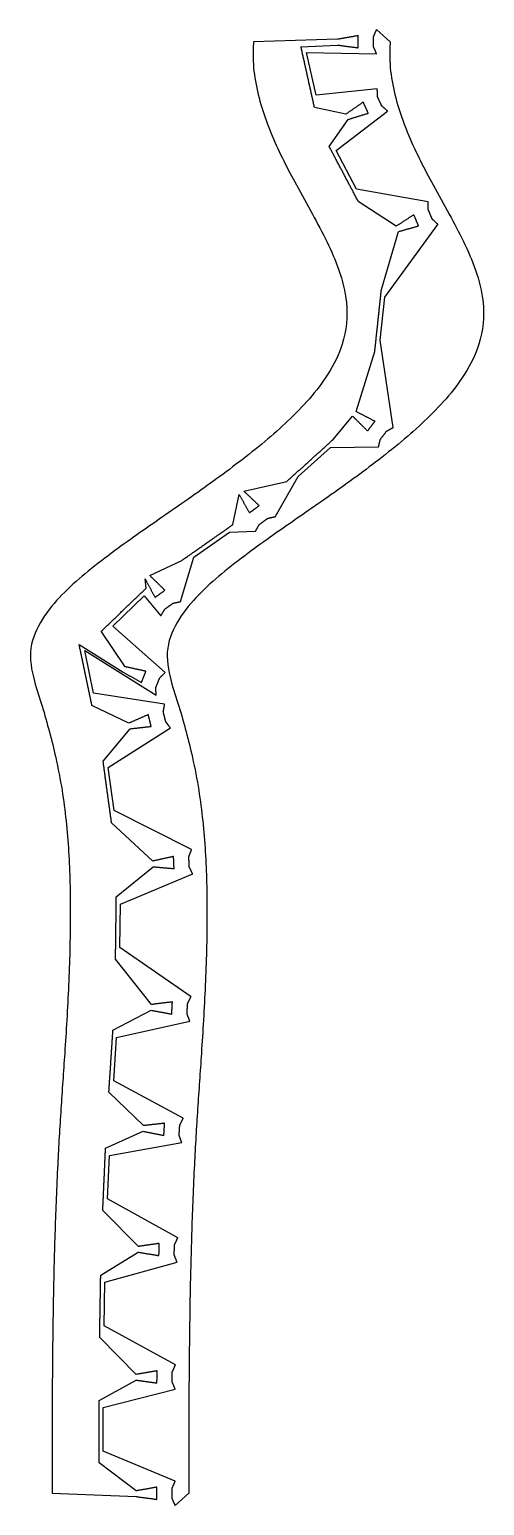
# Model space of a CAD drawing. Header units: millimetres. Extents: x 205 to 355, y 434 to 920.
import ezdxf

# ---------------------------------------------------------------- set-up
doc = ezdxf.new("R2010")
doc.units = ezdxf.units.MM
doc.header["$MEASUREMENT"] = 0
doc.layers.add('16_copper bottom', color=18, linetype='Continuous', true_color=0x000000)

msp = doc.modelspace()

# ---------------------------------------------------------------- linework, layer by layer
at = {"layer": '16_copper bottom'}
for p, q in [((319.16, 919.95), (323.66, 915.93)), ((306.26, 916.73), (278.66, 915.93)), ((294.24, 914.3), (306.26, 914.83)), ((296.09, 912.33), (319.16, 911.91)), ((319.37, 900.4), (299.2, 898.35)), ((309.01, 892.07), (298.7, 894.27)), ((303.52, 881.48), (309.8, 890.35)), ((305.82, 880.07), (322.75, 893.11)), ((336.16, 863.19), (312.52, 867.41)), ((325.55, 855.16), (313.11, 863.34)), ((321.84, 831.87), (339.32, 855.8)), ((320.72, 834.33), (326.3, 853.42)), ((324.63, 788.93), (320.32, 817.63)), ((312.39, 794.15), (318.54, 813.92)), ((304.79, 784.92), (311.25, 792.63)), ((303.99, 782.34), (319.78, 782.51)), ((285.71, 759.55), (293.37, 772.73)), ((275.42, 767.97), (289.57, 771.15)), ((271.8, 756.93), (273.9, 766.84)), ((270.69, 754.47), (279.26, 754.74)), ((244.47, 740.18), (255.01, 745.14)), ((254.62, 731.59), (258.97, 746.23)), ((243.3, 736.06), (242.93, 739.07)), ((242.58, 733.46), (248.1, 726.89)), ((236.4, 710.13), (228.52, 721.83)), ((249.57, 708.25), (232.26, 723.52)), ((221.23, 717.43), (235.69, 708.37)), ((223.06, 715.44), (246.55, 700.8)), ((249.36, 697.79), (225.99, 701.42)), ((237.6, 691.56), (225.44, 697.35)), ((229.1, 679.08), (238.06, 689.72)), ((230.78, 676.97), (251.29, 689.98)), ((258.26, 649.94), (232.72, 662.78)), ((245.5, 646.17), (231.88, 658.75)), ((233.46, 634.34), (245.58, 644.28)), ((234.81, 632), (258.6, 641.9)), ((258.05, 601.48), (234.63, 617.67)), ((245, 598.93), (233.2, 613.82)), ((232.35, 590.49), (244.9, 597.04)), ((233.57, 588.09), (257.64, 593.45)), ((255.51, 561.47), (232.64, 573.79)), ((242.43, 559.06), (231.01, 570.02)), ((229.91, 551.62), (242.31, 557.17)), ((231.19, 549.24), (255.01, 553.44)), ((253.7, 522.11), (230.55, 534.93)), ((240.71, 519.26), (229, 531.13)), ((228.32, 509.85), (240.65, 517.37)), ((229.66, 507.51), (253.47, 514.07)), ((252.93, 480.28), (229.42, 493.18)), ((240, 477.15), (227.98, 489.34)), ((227.78, 468.56), (239.99, 475.26)), ((229.15, 466.24), (252.87, 472.24)), ((239.95, 438.8), (227.76, 448.04)), ((252.86, 442.02), (229.14, 451.91)), ((212.36, 438), (239.95, 436.91)), ((257.36, 438), (252.86, 433.98))]:
    msp.add_line(p, q, dxfattribs=at)
for points in [[(299.2, 898.35), (296.09, 912.33)], [(312.52, 867.41), (305.82, 880.07)], [(320.32, 817.63), (321.84, 831.87)], [(293.37, 772.73), (303.99, 782.34)], [(258.97, 746.23), (270.69, 754.47)], [(232.26, 723.52), (242.58, 733.46)], [(225.99, 701.42), (223.06, 715.44)], [(232.72, 662.78), (230.78, 676.97)], [(234.63, 617.67), (234.81, 632)], [(232.64, 573.79), (233.57, 588.09)], [(230.55, 534.93), (231.19, 549.24)], [(229.42, 493.18), (229.66, 507.51)], [(229.14, 451.91), (229.15, 466.24)]]:
    msp.add_lwpolyline(points, dxfattribs=at)
for points in [[(318.14, 917.62), (318.65, 918.78), (319.16, 919.95)], [(298.7, 894.27), (296.47, 904.29), (294.24, 914.3)], [(313.12, 917.93), (309.69, 917.33), (306.26, 916.73)], [(306.26, 914.83), (309.69, 914.38), (313.12, 913.93)], [(313.12, 913.93), (313.12, 915.93), (313.12, 917.93)], [(318.14, 914.24), (318.14, 915.93), (318.14, 917.62)], [(319.16, 911.91), (318.65, 913.07), (318.14, 914.24)], [(319.42, 897.86), (319.4, 899.13), (319.37, 900.4)], [(314.73, 896.03), (311.87, 894.05), (309.01, 892.07)], [(316.41, 892.4), (315.57, 894.22), (314.73, 896.03)], [(320.84, 894.79), (320.13, 896.33), (319.42, 897.86)], [(322.75, 893.11), (321.79, 893.95), (320.84, 894.79)], [(309.8, 890.35), (313.11, 891.37), (316.41, 892.4)], [(313.11, 863.34), (308.31, 872.41), (303.52, 881.48)], [(336.13, 860.65), (336.15, 861.92), (336.16, 863.19)], [(337.46, 857.54), (336.8, 859.09), (336.13, 860.65)], [(331.39, 858.96), (328.47, 857.06), (325.55, 855.16)], [(332.96, 855.28), (332.18, 857.12), (331.39, 858.96)], [(339.32, 855.8), (338.39, 856.67), (337.46, 857.54)], [(326.3, 853.42), (329.63, 854.35), (332.96, 855.28)], [(318.54, 813.92), (319.63, 824.13), (320.72, 834.33)], [(311.25, 792.63), (313.71, 790.2), (316.17, 787.77)], [(318.59, 790.96), (315.49, 792.55), (312.39, 794.15)], [(316.17, 787.77), (317.38, 789.37), (318.59, 790.96)], [(320.37, 784.99), (321.39, 786.34), (322.4, 787.68)], [(322.4, 787.68), (323.52, 788.3), (324.63, 788.93)], [(289.57, 771.15), (297.18, 778.04), (304.79, 784.92)], [(319.78, 782.51), (320.07, 783.75), (320.37, 784.99)], [(280.48, 763.19), (277.95, 765.58), (275.42, 767.97)], [(273.9, 766.84), (275.59, 763.82), (277.27, 760.8)], [(277.27, 760.8), (278.88, 761.99), (280.48, 763.19)], [(280.52, 756.95), (281.88, 757.96), (283.23, 758.97)], [(283.23, 758.97), (284.47, 759.26), (285.71, 759.55)], [(255.01, 745.14), (263.41, 751.03), (271.8, 756.93)], [(279.26, 754.74), (279.89, 755.85), (280.52, 756.95)], [(242.93, 739.07), (244.57, 736.02), (246.2, 732.97)], [(249.45, 735.31), (246.96, 737.74), (244.47, 740.18)], [(228.52, 721.83), (235.91, 728.94), (243.3, 736.06)], [(246.2, 732.97), (247.83, 734.14), (249.45, 735.31)], [(248.1, 726.89), (248.75, 727.98), (249.39, 729.08)], [(249.39, 729.08), (250.76, 730.07), (252.13, 731.05)], [(252.13, 731.05), (253.38, 731.32), (254.62, 731.59)], [(225.44, 697.35), (223.33, 707.39), (221.23, 717.43)], [(243.21, 708.65), (239.81, 709.39), (236.4, 710.13)], [(235.69, 708.37), (238.7, 706.66), (241.71, 704.95)], [(241.71, 704.95), (242.46, 706.8), (243.21, 708.65)], [(246.48, 703.35), (247.11, 704.91), (247.75, 706.48)], [(247.75, 706.48), (248.66, 707.37), (249.57, 708.25)], [(246.55, 700.8), (246.51, 702.08), (246.48, 703.35)], [(248.92, 695.28), (249.14, 696.53), (249.36, 697.79)], [(249.73, 692), (249.33, 693.64), (248.92, 695.28)], [(243.97, 694.37), (240.79, 692.97), (237.6, 691.56)], [(238.06, 689.72), (241.49, 690.11), (244.93, 690.49)], [(244.93, 690.49), (244.45, 692.43), (243.97, 694.37)], [(251.29, 689.98), (250.51, 690.99), (249.73, 692)], [(231.88, 658.75), (230.49, 668.92), (229.1, 679.08)], [(252.3, 647.66), (248.9, 646.92), (245.5, 646.17)], [(252.47, 643.67), (252.39, 645.66), (252.3, 647.66)], [(257.33, 647.57), (257.79, 648.75), (258.26, 649.94)], [(257.48, 644.19), (257.4, 645.88), (257.33, 647.57)], [(245.58, 644.28), (249.03, 643.97), (252.47, 643.67)], [(258.6, 641.9), (258.04, 643.05), (257.48, 644.19)], [(233.2, 613.82), (233.33, 624.08), (233.46, 634.34)], [(251.91, 599.77), (248.46, 599.35), (245, 598.93)], [(251.71, 595.78), (251.81, 597.77), (251.91, 599.77)], [(256.74, 595.83), (256.83, 597.52), (256.91, 599.2)], [(256.91, 599.2), (257.48, 600.34), (258.05, 601.48)], [(244.9, 597.04), (248.3, 596.41), (251.71, 595.78)], [(257.64, 593.45), (257.19, 594.64), (256.74, 595.83)], [(231.01, 570.02), (231.68, 580.26), (232.35, 590.49)], [(249.35, 559.83), (245.89, 559.44), (242.43, 559.06)], [(249.1, 555.83), (249.23, 557.83), (249.35, 559.83)], [(254.13, 555.83), (254.24, 557.52), (254.34, 559.2)], [(254.34, 559.2), (254.93, 560.33), (255.51, 561.47)], [(242.31, 557.17), (245.71, 556.5), (249.1, 555.83)], [(255.01, 553.44), (254.57, 554.64), (254.13, 555.83)], [(229, 531.13), (229.46, 541.37), (229.91, 551.62)], [(247.6, 520.26), (244.16, 519.76), (240.71, 519.26)], [(247.49, 516.26), (247.54, 518.26), (247.6, 520.26)], [(252.61, 519.81), (253.16, 520.96), (253.7, 522.11)], [(240.65, 517.37), (244.07, 516.82), (247.49, 516.26)], [(252.52, 516.43), (252.56, 518.12), (252.61, 519.81)], [(253.47, 514.07), (252.99, 515.25), (252.52, 516.43)], [(227.98, 489.34), (228.15, 499.59), (228.32, 509.85)], [(246.87, 478.3), (243.44, 477.73), (240, 477.15)], [(246.84, 474.3), (246.86, 476.3), (246.87, 478.3)], [(251.87, 474.58), (251.88, 476.27), (251.89, 477.95)], [(251.89, 477.95), (252.41, 479.12), (252.93, 480.28)], [(239.99, 475.26), (243.41, 474.78), (246.84, 474.3)], [(252.87, 472.24), (252.37, 473.41), (251.87, 474.58)], [(227.76, 448.04), (227.77, 458.3), (227.78, 468.56)], [(246.82, 440), (243.39, 439.4), (239.95, 438.8)], [(246.82, 436), (246.82, 438), (246.82, 440)], [(251.84, 439.69), (252.35, 440.86), (252.86, 442.02)], [(251.84, 436.31), (251.84, 438), (251.84, 439.69)], [(239.95, 436.91), (243.39, 436.45), (246.82, 436)], [(252.86, 433.98), (252.35, 435.14), (251.84, 436.31)]]:
    msp.add_open_spline(points, degree=2, dxfattribs=at)
for points, knots in [([(278.66, 915.93), (278.57, 914.94), (278.31, 910.96), (278.83, 903.97), (281.04, 894.58), (284.39, 885.5), (288.48, 876.72), (293.01, 868.17), (297.94, 859.4), (302.86, 850.17), (307.06, 840.61), (310.02, 829.25), (308.82, 817.04), (303.52, 806.53), (297.15, 798.26), (290.04, 790.98), (282.22, 784.06), (273.98, 777.57), (265.53, 771.27), (257.11, 765.32), (248.64, 759.45), (240.17, 753.57), (231.62, 747.43), (223.26, 741.02), (215.41, 733.97), (208.75, 726.13), (204.27, 716.19), (206.06, 706.02), (209.11, 697.15), (211.46, 688.75), (213.77, 679.56), (215.64, 669.77), (216.99, 659.41), (217.81, 649.28), (218.24, 638.85), (218.35, 627.99), (218.18, 616.7), (217.76, 605.26), (217.18, 593.97), (216.51, 583.46), (215.84, 573.7), (215.2, 564.55), (214.63, 555.4), (214.11, 545.62), (213.65, 535.35), (213.27, 524.58), (212.96, 513.93), (212.72, 503.29), (212.56, 492.52), (212.43, 481.91), (212.36, 471.47), (212.33, 461.31), (212.33, 451.16), (212.34, 443.39), (212.35, 439), (212.36, 438)], [503.804267, 503.804267, 503.804267, 503.804267, 506.790929, 515.73905, 524.694407, 535.678676, 544.699832, 553.722004, 564.703393, 574.89198, 585.075727, 595.983387, 609.801088, 620.733178, 630.884888, 641.042469, 651.202304, 662.201673, 672.507467, 682.813489, 693.119623, 703.425741, 713.731572, 724.71771, 735.01696, 745.301957, 755.534471, 766.437524, 775.142481, 783.847326, 792.551804, 803.570847, 813.729663, 823.888853, 834.048378, 845.020053, 856.46892, 867.917886, 879.366926, 890.369223, 899.538451, 908.70768, 917.876884, 927.046085, 938.085105, 948.731335, 959.377569, 970.023808, 980.669999, 991.69746, 1001.850126, 1012.002796, 1022.155467, 1032.308139, 1035.316339, 1035.316339, 1035.316339, 1035.316339]), ([(323.66, 915.93), (323.57, 914.94), (323.31, 910.96), (323.83, 903.97), (326.04, 894.58), (329.39, 885.5), (333.48, 876.72), (338.01, 868.17), (342.94, 859.4), (347.86, 850.17), (352.06, 840.61), (355.02, 829.25), (353.82, 817.04), (348.52, 806.53), (342.15, 798.26), (335.04, 790.98), (327.22, 784.06), (318.98, 777.57), (310.53, 771.27), (302.11, 765.32), (293.64, 759.45), (285.17, 753.57), (276.62, 747.43), (268.26, 741.02), (260.41, 733.97), (253.75, 726.13), (249.27, 716.19), (251.06, 706.02), (254.11, 697.15), (256.46, 688.75), (258.77, 679.56), (260.64, 669.77), (261.99, 659.41), (262.81, 649.28), (263.24, 638.85), (263.35, 627.99), (263.18, 616.7), (262.76, 605.26), (262.18, 593.97), (261.51, 583.46), (260.84, 573.7), (260.2, 564.55), (259.63, 555.4), (259.11, 545.62), (258.65, 535.35), (258.27, 524.58), (257.96, 513.93), (257.72, 503.29), (257.56, 492.52), (257.43, 481.91), (257.36, 471.47), (257.33, 461.31), (257.33, 451.16), (257.34, 443.39), (257.35, 439), (257.36, 438)], [504.804267, 504.804267, 504.804267, 504.804267, 507.790929, 516.73905, 525.694407, 536.678676, 545.699832, 554.722004, 565.703393, 575.89198, 586.075727, 596.983387, 610.801088, 621.733178, 631.884888, 642.042469, 652.202304, 663.201673, 673.507467, 683.813489, 694.119623, 704.425741, 714.731572, 725.71771, 736.01696, 746.301957, 756.534471, 767.437524, 776.142481, 784.847326, 793.551804, 804.570847, 814.729663, 824.888853, 835.048378, 846.020053, 857.46892, 868.917886, 880.366926, 891.369223, 900.538451, 909.70768, 918.876884, 928.046085, 939.085105, 949.731335, 960.377569, 971.023808, 981.669999, 992.69746, 1002.850126, 1013.002796, 1023.155467, 1033.308139, 1036.316339, 1036.316339, 1036.316339, 1036.316339])]:
    msp.add_open_spline(points, degree=3, knots=knots, dxfattribs=at)

doc.saveas('drawing.dxf')
